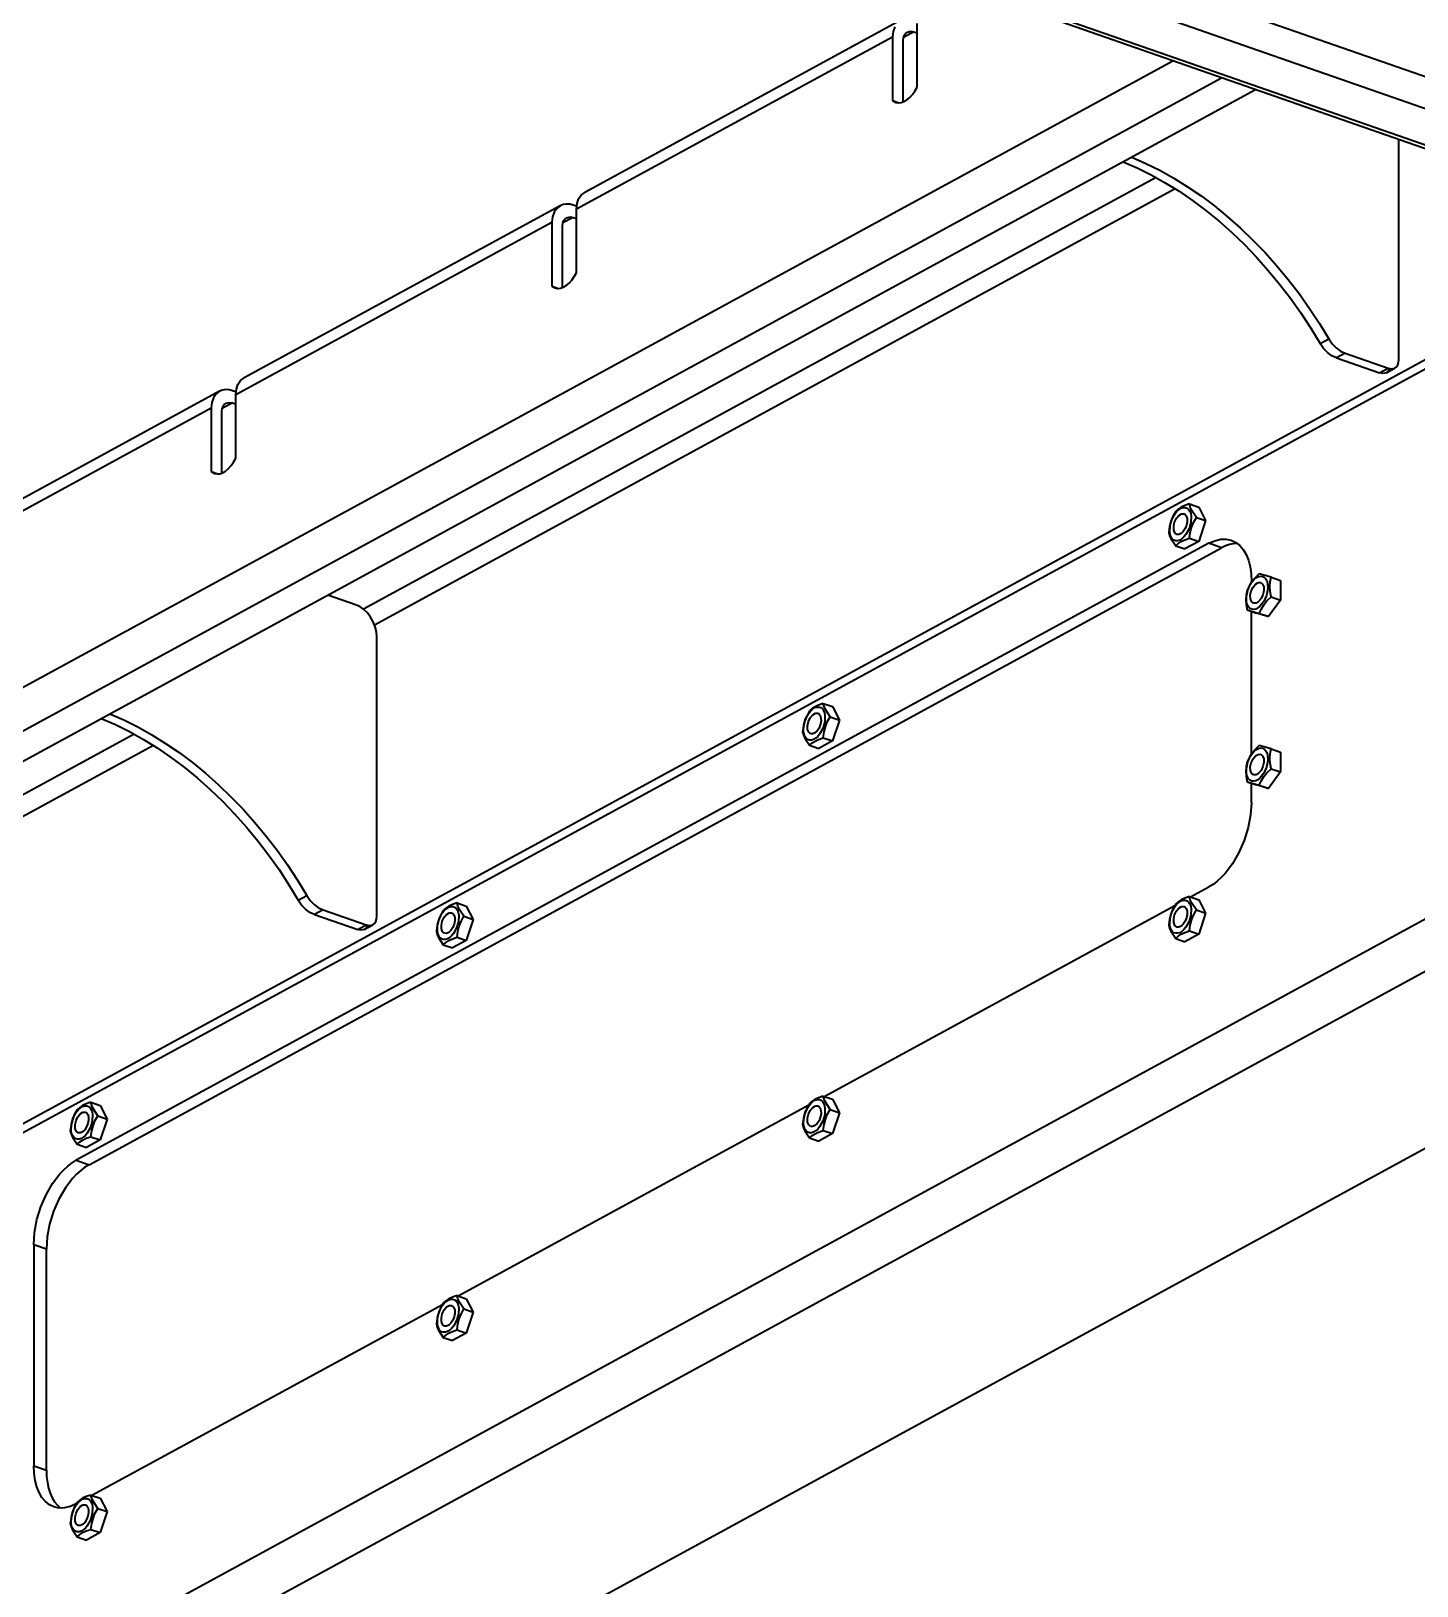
# Model space of a CAD drawing. Header units: millimetres. Extents: x 0 to 594, y 0 to 420.
# Drawn here: x 362.34 to 387.76, y 341.6 to 370.11 of the extents above; entities that cross this region are included whole.
import ezdxf

# ---------------------------------------------------------------- set-up
doc = ezdxf.new("R2010")
doc.units = ezdxf.units.MM

msp = doc.modelspace()

# ---------------------------------------------------------------- linework, layer by layer
at = {"color": 1, "lineweight": 35}
for p, q in [((396.991, 366.107), (353.208, 381.369)), ((396.741, 365.611), (352.555, 381.014)), ((395.86, 365.185), (351.735, 380.567)), ((395.991, 365.202), (351.806, 380.605)), ((378.293, 370.313), (372.496, 367.156)), ((378.152, 370.108), (378.142, 370.01)), ((378.182, 370.194), (378.152, 370.108)), ((378.533, 370.099), (378.344, 369.996)), ((378.381, 370.069), (378.413, 370.094)), ((378.413, 370.094), (378.469, 370.109)), ((378.469, 370.109), (378.533, 370.099)), ((378.533, 370.099), (378.592, 370.079)), ((378.592, 369.085), (378.592, 370.255)), ((372.345, 366.853), (378.142, 370.01)), ((378.142, 370.01), (378.142, 368.84)), ((378.337, 369.942), (378.342, 369.991)), ((378.337, 368.815), (378.337, 369.942)), ((378.342, 369.991), (378.357, 370.034)), ((378.357, 370.034), (378.381, 370.069)), ((357.174, 355.349), (383.281, 369.569)), ((357.378, 354.661), (384.176, 369.258)), ((357.52, 354.18), (384.8, 369.04)), ((378.456, 368.895), (378.505, 368.95)), ((378.505, 368.95), (378.551, 369.014)), ((378.551, 369.014), (378.592, 369.085)), ((378.142, 368.84), (378.265, 368.797)), ((378.142, 368.84), (378.199, 368.806)), ((378.199, 368.806), (378.247, 368.797)), ((378.247, 368.797), (378.297, 368.802)), ((378.297, 368.802), (378.35, 368.82)), ((378.35, 368.82), (378.403, 368.852)), ((378.403, 368.852), (378.456, 368.895)), ((387.425, 364.086), (387.425, 368.125)), ((382.372, 367.717), (382.63, 367.603)), ((382.528, 367.802), (382.786, 367.688)), ((382.63, 367.603), (382.887, 367.475)), ((382.786, 367.688), (383.044, 367.56)), ((383.044, 367.56), (383.299, 367.417)), ((382.976, 367.427), (368.441, 359.51)), ((382.887, 367.475), (383.143, 367.332)), ((383.143, 367.332), (383.395, 367.175)), ((383.299, 367.417), (383.551, 367.26)), ((383.551, 367.26), (383.8, 367.09)), ((383.327, 367.219), (368.644, 359.221)), ((372.345, 366.853), (372.355, 366.951)), ((372.355, 366.951), (372.385, 367.037)), ((372.385, 367.037), (372.433, 367.106)), ((372.433, 367.106), (372.496, 367.156)), ((383.395, 367.175), (383.644, 367.005)), ((383.644, 367.005), (383.889, 366.822)), ((383.8, 367.09), (384.045, 366.907)), ((372.047, 366.911), (366.249, 363.753)), ((371.905, 366.706), (371.895, 366.608)), ((371.935, 366.792), (371.905, 366.706)), ((371.983, 366.861), (371.935, 366.792)), ((372.047, 366.911), (371.983, 366.861)), ((372.1, 366.932), (372.047, 366.911)), ((372.286, 366.697), (372.097, 366.594)), ((372.159, 366.941), (372.1, 366.932)), ((372.11, 366.632), (372.134, 366.666)), ((372.134, 366.666), (372.166, 366.691)), ((372.222, 366.938), (372.159, 366.941)), ((372.166, 366.691), (372.223, 366.706)), ((372.286, 366.922), (372.222, 366.938)), ((372.223, 366.706), (372.286, 366.697)), ((372.347, 366.9), (372.286, 366.922)), ((372.286, 366.697), (372.345, 366.676)), ((372.345, 365.683), (372.345, 366.853)), ((383.889, 366.822), (384.13, 366.625)), ((384.045, 366.907), (384.286, 366.71)), ((384.286, 366.71), (384.521, 366.502)), ((360.232, 349.014), (392.237, 366.447)), ((392.433, 366.379), (360.427, 348.946)), ((366.098, 363.45), (371.895, 366.608)), ((371.895, 366.608), (371.895, 365.438)), ((372.09, 366.54), (372.096, 366.589)), ((372.09, 365.412), (372.09, 366.54)), ((372.096, 366.589), (372.11, 366.632)), ((384.13, 366.625), (384.365, 366.417)), ((384.365, 366.417), (384.594, 366.197)), ((384.521, 366.502), (384.75, 366.282)), ((384.594, 366.197), (384.817, 365.966)), ((384.75, 366.282), (384.973, 366.051)), ((384.817, 365.966), (385.032, 365.725)), ((384.973, 366.051), (385.188, 365.81)), ((385.188, 365.81), (385.396, 365.558)), ((372.209, 365.492), (372.258, 365.547)), ((372.258, 365.547), (372.304, 365.611)), ((372.304, 365.611), (372.345, 365.683)), ((385.032, 365.725), (385.24, 365.473)), ((385.396, 365.558), (385.596, 365.298)), ((371.895, 365.438), (372.018, 365.395)), ((371.895, 365.438), (371.952, 365.404)), ((371.952, 365.404), (372, 365.395)), ((372, 365.395), (372.051, 365.399)), ((372.051, 365.399), (372.103, 365.418)), ((372.103, 365.418), (372.157, 365.449)), ((372.157, 365.449), (372.209, 365.492)), ((385.24, 365.473), (385.44, 365.213)), ((385.596, 365.298), (385.787, 365.029)), ((385.44, 365.213), (385.631, 364.944)), ((385.787, 365.029), (385.969, 364.752)), ((298.64, 305.21), (407.962, 364.757)), ((385.631, 364.944), (385.813, 364.667)), ((385.813, 364.667), (385.985, 364.384)), ((385.969, 364.752), (386.141, 364.469)), ((385.985, 364.384), (386.141, 364.469)), ((386.046, 364.295), (385.985, 364.384)), ((386.141, 364.469), (386.202, 364.38)), ((386.119, 364.219), (386.046, 364.295)), ((386.199, 364.159), (386.119, 364.219)), ((386.283, 364.119), (386.199, 364.159)), ((386.202, 364.38), (386.275, 364.304)), ((386.275, 364.304), (386.355, 364.244)), ((386.44, 364.204), (386.283, 364.119)), ((386.283, 364.119), (387.074, 363.844)), ((386.355, 364.244), (386.44, 364.204)), ((386.44, 364.204), (387.23, 363.929)), ((299.109, 304.507), (408.431, 364.054)), ((387.074, 363.844), (387.23, 363.929)), ((387.137, 363.834), (387.074, 363.844)), ((387.193, 363.849), (387.137, 363.834)), ((387.193, 363.849), (387.35, 363.934)), ((387.23, 363.879), (387.193, 363.849)), ((387.23, 363.929), (387.293, 363.919)), ((387.255, 363.922), (387.23, 363.879)), ((387.293, 363.919), (387.35, 363.934)), ((387.35, 363.934), (387.381, 363.959)), ((387.381, 363.959), (387.405, 363.994)), ((387.405, 363.994), (387.42, 364.037)), ((387.42, 364.037), (387.425, 364.086)), ((365.853, 363.53), (365.8, 363.508)), ((365.912, 363.539), (365.853, 363.53)), ((365.975, 363.535), (365.912, 363.539)), ((366.039, 363.519), (365.975, 363.535)), ((366.098, 363.45), (366.108, 363.548)), ((366.108, 363.548), (366.138, 363.634)), ((366.138, 363.634), (366.186, 363.704)), ((366.186, 363.704), (366.249, 363.753)), ((365.8, 363.508), (360.002, 360.35)), ((365.658, 363.303), (365.648, 363.205)), ((365.688, 363.389), (365.658, 363.303)), ((365.736, 363.459), (365.688, 363.389)), ((365.8, 363.508), (365.736, 363.459)), ((366.039, 363.294), (365.85, 363.191)), ((365.863, 363.229), (365.887, 363.264)), ((365.887, 363.264), (365.919, 363.288)), ((365.919, 363.288), (365.976, 363.304)), ((365.976, 363.304), (366.039, 363.294)), ((366.1, 363.497), (366.039, 363.519)), ((366.039, 363.294), (366.098, 363.273)), ((366.098, 362.28), (366.098, 363.45)), ((359.851, 360.047), (365.648, 363.205)), ((365.648, 363.205), (365.648, 362.035)), ((365.844, 363.137), (365.849, 363.186)), ((365.844, 362.009), (365.844, 363.137)), ((365.849, 363.186), (365.863, 363.229)), ((302.74, 303.241), (412.062, 362.788)), ((365.962, 362.09), (366.011, 362.144)), ((366.011, 362.144), (366.057, 362.208)), ((366.057, 362.208), (366.098, 362.28)), ((365.648, 362.035), (365.771, 361.992)), ((365.648, 362.035), (365.705, 362.001)), ((365.705, 362.001), (365.753, 361.992)), ((365.753, 361.992), (365.804, 361.997)), ((365.804, 361.997), (365.856, 362.015)), ((365.856, 362.015), (365.91, 362.046)), ((365.91, 362.046), (365.962, 362.09)), ((383.264, 361.161), (383.322, 361.266)), ((383.334, 361.305), (383.282, 361.21)), ((383.322, 361.266), (383.358, 361.308)), ((383.382, 361.348), (383.334, 361.305)), ((383.358, 361.308), (383.395, 361.342)), ((383.436, 361.382), (383.382, 361.348)), ((383.393, 361.232), (383.441, 361.261)), ((383.395, 361.342), (383.434, 361.365)), ((383.434, 361.365), (383.473, 361.376)), ((383.501, 361.413), (383.436, 361.382)), ((383.441, 361.261), (383.487, 361.261)), ((383.473, 361.376), (383.509, 361.376)), ((383.487, 361.261), (383.511, 361.246)), ((383.587, 361.442), (383.501, 361.413)), ((383.509, 361.376), (383.542, 361.365)), ((383.511, 361.246), (383.529, 361.221)), ((383.542, 361.365), (383.57, 361.342)), ((383.57, 361.342), (383.593, 361.309)), ((383.601, 361.384), (383.587, 361.442)), ((383.587, 361.442), (383.756, 361.383)), ((383.593, 361.309), (383.609, 361.266)), ((383.625, 361.328), (383.601, 361.384)), ((383.609, 361.266), (383.618, 361.217)), ((383.713, 361.196), (383.625, 361.328)), ((383.756, 361.383), (383.883, 361.137)), ((383.223, 361.029), (383.208, 360.921)), ((383.247, 361.122), (383.223, 361.029)), ((383.225, 360.928), (383.23, 361.042)), ((383.23, 361.042), (383.264, 361.161)), ((383.282, 361.21), (383.247, 361.122)), ((383.298, 361.034), (383.315, 361.109)), ((383.3, 360.965), (383.298, 361.034)), ((383.32, 360.912), (383.3, 360.965)), ((383.315, 361.109), (383.348, 361.179)), ((383.348, 361.179), (383.393, 361.232)), ((383.508, 360.99), (383.474, 360.938)), ((383.533, 361.051), (383.508, 360.99)), ((383.579, 360.984), (383.52, 360.879)), ((383.529, 361.221), (383.544, 361.173)), ((383.545, 361.115), (383.533, 361.051)), ((383.544, 361.173), (383.545, 361.115)), ((383.613, 361.103), (383.579, 360.984)), ((383.601, 360.92), (383.625, 361.013)), ((383.618, 361.217), (383.613, 361.103)), ((383.625, 361.013), (383.661, 361.101)), ((383.661, 361.101), (383.713, 361.196)), ((383.713, 361.196), (383.883, 361.137)), ((383.883, 361.137), (383.756, 360.753)), ((383.943, 360.72), (363.171, 349.406)), ((383.208, 360.921), (383.223, 360.863)), ((383.223, 360.863), (383.247, 360.807)), ((383.233, 360.878), (383.225, 360.928)), ((383.249, 360.836), (383.233, 360.878)), ((383.247, 360.807), (383.334, 360.675)), ((383.272, 360.803), (383.249, 360.836)), ((383.301, 360.78), (383.272, 360.803)), ((383.334, 360.768), (383.301, 360.78)), ((383.355, 360.883), (383.32, 360.912)), ((383.37, 360.768), (383.334, 360.768)), ((383.334, 360.675), (383.382, 360.718)), ((383.394, 360.882), (383.355, 360.883)), ((383.408, 360.78), (383.37, 360.768)), ((383.382, 360.718), (383.436, 360.752)), ((383.435, 360.901), (383.394, 360.882)), ((383.447, 360.803), (383.408, 360.78)), ((383.474, 360.938), (383.435, 360.901)), ((383.436, 360.752), (383.501, 360.783)), ((383.485, 360.836), (383.447, 360.803)), ((383.52, 360.879), (383.485, 360.836)), ((383.501, 360.783), (383.587, 360.812)), ((383.756, 360.753), (383.504, 360.616)), ((383.587, 360.812), (383.601, 360.92)), ((383.587, 360.812), (383.756, 360.753)), ((383.943, 360.72), (384.051, 360.768)), ((384.177, 360.638), (383.943, 360.72)), ((384.051, 360.768), (384.156, 360.793)), ((384.156, 360.793), (384.258, 360.795)), ((384.323, 360.698), (384.25, 360.673)), ((384.258, 360.795), (384.354, 360.775)), ((384.395, 360.712), (384.323, 360.698)), ((384.354, 360.775), (384.435, 360.736)), ((384.465, 360.715), (384.395, 360.712)), ((384.435, 360.736), (384.508, 360.679)), ((384.508, 360.679), (384.571, 360.604)), ((363.406, 349.324), (384.177, 360.638)), ((383.334, 360.675), (383.504, 360.616)), ((384.25, 360.673), (384.177, 360.638)), ((384.571, 360.604), (384.625, 360.513)), ((384.625, 360.513), (384.667, 360.408)), ((384.667, 360.408), (384.698, 360.289)), ((384.698, 360.289), (384.717, 360.159)), ((384.717, 360.159), (384.723, 360.02)), ((384.866, 360.163), (384.79, 360.09)), ((384.814, 360.091), (384.853, 360.11)), ((384.853, 360.11), (384.891, 360.118)), ((385.085, 360.1), (384.866, 360.163)), ((384.891, 360.118), (384.926, 360.114)), ((384.926, 360.114), (384.958, 360.099)), ((384.647, 359.862), (384.629, 359.772)), ((384.63, 359.743), (384.655, 359.862)), ((384.686, 359.948), (384.647, 359.862)), ((384.655, 359.862), (384.706, 359.974)), ((384.732, 360.021), (384.686, 359.948)), ((384.703, 359.772), (384.72, 359.847)), ((384.706, 359.974), (384.776, 360.061)), ((384.72, 359.847), (384.752, 359.916)), ((384.723, 360.008), (384.723, 360.02)), ((384.79, 360.09), (384.732, 360.021)), ((384.752, 359.916), (384.795, 359.97)), ((384.776, 360.061), (384.814, 360.091)), ((384.795, 359.97), (384.844, 360)), ((384.844, 360), (384.889, 360.003)), ((384.889, 360.003), (384.893, 360.002)), ((384.893, 360.002), (384.928, 359.973)), ((384.928, 359.973), (384.948, 359.92)), ((384.95, 359.851), (384.933, 359.776)), ((384.948, 359.92), (384.95, 359.851)), ((384.958, 360.099), (384.984, 360.072)), ((384.984, 360.072), (385.005, 360.036)), ((385.024, 359.883), (384.999, 359.763)), ((385.005, 360.036), (385.018, 359.991)), ((385.018, 359.991), (385.024, 359.883)), ((385.06, 359.927), (385.066, 360.011)), ((385.066, 359.839), (385.06, 359.927)), ((385.066, 360.011), (385.085, 360.1)), ((385.085, 359.736), (385.066, 359.839)), ((385.085, 360.1), (385.254, 360.041)), ((385.254, 360.041), (385.254, 359.677)), ((368.294, 359.594), (367.785, 359.772)), ((368.37, 359.559), (368.294, 359.594)), ((368.443, 359.508), (368.37, 359.559)), ((384.629, 359.772), (384.623, 359.689)), ((384.623, 359.689), (384.629, 359.601)), ((384.629, 359.601), (384.647, 359.498)), ((384.635, 359.634), (384.63, 359.743)), ((384.649, 359.589), (384.635, 359.634)), ((384.669, 359.553), (384.649, 359.589)), ((384.696, 359.527), (384.669, 359.553)), ((384.705, 359.704), (384.703, 359.772)), ((384.726, 359.652), (384.705, 359.704)), ((384.761, 359.624), (384.726, 359.652)), ((384.807, 359.624), (384.761, 359.624)), ((384.855, 359.653), (384.807, 359.624)), ((384.878, 359.565), (384.84, 359.535)), ((384.9, 359.706), (384.855, 359.653)), ((384.948, 359.652), (384.878, 359.565)), ((384.933, 359.776), (384.9, 359.706)), ((384.905, 359.521), (384.951, 359.594)), ((384.999, 359.763), (384.948, 359.652)), ((384.951, 359.594), (385.008, 359.663)), ((385.008, 359.663), (385.085, 359.736)), ((385.254, 359.677), (385.036, 359.376)), ((385.085, 359.736), (385.254, 359.677)), ((368.511, 359.443), (368.443, 359.508)), ((368.57, 359.366), (368.511, 359.443)), ((368.619, 359.281), (368.57, 359.366)), ((368.655, 359.191), (368.619, 359.281)), ((384.647, 359.498), (384.866, 359.435)), ((384.647, 359.498), (384.817, 359.439)), ((384.728, 359.511), (384.696, 359.527)), ((384.723, 356.858), (384.723, 359.472)), ((384.763, 359.507), (384.728, 359.511)), ((384.801, 359.515), (384.763, 359.507)), ((384.84, 359.535), (384.801, 359.515)), ((385.036, 359.376), (384.817, 359.439)), ((384.866, 359.435), (384.905, 359.521)), ((384.866, 359.435), (385.036, 359.376)), ((368.677, 359.099), (368.655, 359.191)), ((368.684, 359.008), (368.677, 359.099)), ((368.684, 353.878), (368.684, 359.008)), ((363.787, 357.594), (364.045, 357.48)), ((376.567, 357.552), (376.531, 357.464)), ((376.548, 357.503), (376.607, 357.608)), ((376.619, 357.647), (376.567, 357.552)), ((376.607, 357.608), (376.642, 357.65)), ((376.667, 357.69), (376.619, 357.647)), ((376.633, 357.521), (376.677, 357.574)), ((376.642, 357.65), (376.68, 357.684)), ((376.72, 357.724), (376.667, 357.69)), ((376.677, 357.574), (376.726, 357.603)), ((376.68, 357.684), (376.719, 357.707)), ((376.719, 357.707), (376.757, 357.718)), ((376.786, 357.755), (376.72, 357.724)), ((376.726, 357.603), (376.772, 357.603)), ((376.757, 357.718), (376.794, 357.718)), ((376.772, 357.603), (376.796, 357.589)), ((376.871, 357.785), (376.786, 357.755)), ((376.794, 357.718), (376.827, 357.707)), ((376.796, 357.589), (376.814, 357.563)), ((376.814, 357.563), (376.828, 357.516)), ((376.827, 357.707), (376.855, 357.684)), ((376.855, 357.684), (376.878, 357.651)), ((376.886, 357.726), (376.871, 357.785)), ((376.871, 357.785), (377.041, 357.725)), ((376.878, 357.651), (376.894, 357.609)), ((376.91, 357.67), (376.886, 357.726)), ((376.894, 357.609), (376.902, 357.559)), ((376.902, 357.559), (376.897, 357.445)), ((376.997, 357.538), (376.91, 357.67)), ((377.041, 357.725), (377.167, 357.479)), ((363.631, 357.509), (363.889, 357.395)), ((363.889, 357.395), (364.147, 357.267)), ((364.045, 357.48), (364.303, 357.352)), ((364.147, 357.267), (364.402, 357.124)), ((364.303, 357.352), (364.558, 357.209)), ((376.507, 357.371), (376.492, 357.263)), ((376.492, 357.263), (376.507, 357.205)), ((376.531, 357.464), (376.507, 357.371)), ((376.509, 357.27), (376.514, 357.384)), ((376.518, 357.22), (376.509, 357.27)), ((376.514, 357.384), (376.548, 357.503)), ((376.583, 357.376), (376.6, 357.451)), ((376.584, 357.307), (376.583, 357.376)), ((376.604, 357.254), (376.584, 357.307)), ((376.6, 357.451), (376.633, 357.521)), ((376.64, 357.226), (376.604, 357.254)), ((376.759, 357.28), (376.719, 357.243)), ((376.793, 357.332), (376.759, 357.28)), ((376.817, 357.394), (376.793, 357.332)), ((376.863, 357.326), (376.805, 357.221)), ((376.83, 357.457), (376.817, 357.394)), ((376.828, 357.516), (376.83, 357.457)), ((376.897, 357.445), (376.863, 357.326)), ((376.871, 357.154), (376.886, 357.262)), ((376.886, 357.262), (376.91, 357.355)), ((376.91, 357.355), (376.945, 357.444)), ((376.945, 357.444), (376.997, 357.538)), ((376.997, 357.538), (377.167, 357.479)), ((377.167, 357.479), (377.041, 357.095)), ((364.235, 357.219), (357.677, 353.647)), ((364.586, 357.011), (357.779, 353.303)), ((364.402, 357.124), (364.654, 356.967)), ((364.558, 357.209), (364.81, 357.052)), ((364.81, 357.052), (365.059, 356.882)), ((376.507, 357.205), (376.531, 357.149)), ((376.534, 357.178), (376.518, 357.22)), ((376.531, 357.149), (376.619, 357.017)), ((376.557, 357.145), (376.534, 357.178)), ((376.585, 357.122), (376.557, 357.145)), ((376.618, 357.11), (376.585, 357.122)), ((376.654, 357.11), (376.618, 357.11)), ((376.619, 357.017), (376.667, 357.06)), ((376.619, 357.017), (376.788, 356.958)), ((376.678, 357.224), (376.64, 357.226)), ((376.693, 357.122), (376.654, 357.11)), ((376.667, 357.06), (376.72, 357.094)), ((376.719, 357.243), (376.678, 357.224)), ((376.732, 357.145), (376.693, 357.122)), ((376.72, 357.094), (376.786, 357.125)), ((376.77, 357.178), (376.732, 357.145)), ((376.805, 357.221), (376.77, 357.178)), ((376.786, 357.125), (376.871, 357.154)), ((377.041, 357.095), (376.788, 356.958)), ((376.871, 357.154), (377.041, 357.095)), ((384.866, 357.013), (384.79, 356.94)), ((385.085, 356.95), (384.866, 357.013)), ((364.654, 356.967), (364.903, 356.797)), ((364.903, 356.797), (365.148, 356.614)), ((365.059, 356.882), (365.305, 356.699)), ((365.305, 356.699), (365.545, 356.502)), ((384.647, 356.712), (384.629, 356.622)), ((384.63, 356.593), (384.655, 356.712)), ((384.686, 356.798), (384.647, 356.712)), ((384.655, 356.712), (384.706, 356.823)), ((384.732, 356.871), (384.686, 356.798)), ((384.703, 356.622), (384.72, 356.697)), ((384.706, 356.823), (384.776, 356.911)), ((384.72, 356.697), (384.752, 356.766)), ((384.79, 356.94), (384.732, 356.871)), ((384.752, 356.766), (384.795, 356.82)), ((384.776, 356.911), (384.814, 356.941)), ((384.795, 356.82), (384.844, 356.85)), ((384.814, 356.941), (384.853, 356.96)), ((384.844, 356.85), (384.889, 356.852)), ((384.853, 356.96), (384.891, 356.968)), ((384.889, 356.852), (384.893, 356.851)), ((384.891, 356.968), (384.926, 356.964)), ((384.893, 356.851), (384.928, 356.823)), ((384.926, 356.964), (384.958, 356.949)), ((384.928, 356.823), (384.948, 356.77)), ((384.95, 356.701), (384.933, 356.625)), ((384.948, 356.77), (384.95, 356.701)), ((384.958, 356.949), (384.984, 356.922)), ((384.984, 356.922), (385.005, 356.886)), ((385.024, 356.732), (384.999, 356.613)), ((385.005, 356.886), (385.018, 356.841)), ((385.018, 356.841), (385.024, 356.732)), ((385.06, 356.776), (385.066, 356.86)), ((385.066, 356.689), (385.06, 356.776)), ((385.066, 356.86), (385.085, 356.95)), ((385.085, 356.586), (385.066, 356.689)), ((385.085, 356.95), (385.254, 356.891)), ((385.254, 356.891), (385.254, 356.527)), ((365.148, 356.614), (365.389, 356.417)), ((365.389, 356.417), (365.624, 356.209)), ((365.545, 356.502), (365.78, 356.294)), ((384.629, 356.622), (384.623, 356.538)), ((384.623, 356.538), (384.629, 356.45)), ((384.629, 356.45), (384.647, 356.348)), ((384.635, 356.484), (384.63, 356.593)), ((384.649, 356.439), (384.635, 356.484)), ((384.669, 356.403), (384.649, 356.439)), ((384.696, 356.376), (384.669, 356.403)), ((384.705, 356.554), (384.703, 356.622)), ((384.726, 356.502), (384.705, 356.554)), ((384.761, 356.474), (384.726, 356.502)), ((384.807, 356.474), (384.761, 356.474)), ((384.855, 356.503), (384.807, 356.474)), ((384.878, 356.414), (384.84, 356.384)), ((384.9, 356.556), (384.855, 356.503)), ((384.948, 356.502), (384.878, 356.414)), ((384.933, 356.625), (384.9, 356.556)), ((384.905, 356.371), (384.951, 356.444)), ((384.999, 356.613), (384.948, 356.502)), ((384.951, 356.444), (385.008, 356.513)), ((385.008, 356.513), (385.085, 356.586)), ((385.254, 356.527), (385.036, 356.226)), ((385.085, 356.586), (385.254, 356.527)), ((365.624, 356.209), (365.853, 355.989)), ((365.78, 356.294), (366.009, 356.074)), ((384.647, 356.348), (384.866, 356.285)), ((384.647, 356.348), (384.817, 356.289)), ((384.728, 356.361), (384.696, 356.376)), ((384.723, 355.969), (384.723, 356.321)), ((384.763, 356.357), (384.728, 356.361)), ((384.801, 356.365), (384.763, 356.357)), ((384.84, 356.384), (384.801, 356.365)), ((385.036, 356.226), (384.817, 356.289)), ((384.866, 356.285), (384.905, 356.371)), ((384.866, 356.285), (385.036, 356.226)), ((365.853, 355.989), (366.076, 355.758)), ((366.009, 356.074), (366.232, 355.843)), ((366.232, 355.843), (366.448, 355.602)), ((384.723, 355.969), (384.708, 355.742)), ((366.076, 355.758), (366.291, 355.517)), ((366.448, 355.602), (366.655, 355.35)), ((384.708, 355.742), (384.664, 355.507)), ((366.291, 355.517), (366.499, 355.265)), ((366.499, 355.265), (366.699, 355.005)), ((366.655, 355.35), (366.855, 355.09)), ((384.592, 355.273), (384.495, 355.049)), ((384.664, 355.507), (384.592, 355.273)), ((366.699, 355.005), (366.89, 354.736)), ((366.855, 355.09), (367.046, 354.821)), ((384.495, 355.049), (384.376, 354.845)), ((366.89, 354.736), (367.072, 354.459)), ((367.046, 354.821), (367.228, 354.544)), ((384.376, 354.845), (384.241, 354.667)), ((367.072, 354.459), (367.244, 354.176)), ((367.228, 354.544), (367.4, 354.261)), ((383.605, 354.235), (383.943, 354.419)), ((384.019, 354.466), (383.943, 354.419)), ((384.095, 354.524), (384.019, 354.466)), ((384.169, 354.591), (384.095, 354.524)), ((384.241, 354.667), (384.169, 354.591)), ((367.244, 354.176), (367.4, 354.261)), ((367.305, 354.087), (367.244, 354.176)), ((367.4, 354.261), (367.462, 354.172)), ((367.462, 354.172), (367.534, 354.096)), ((370.156, 354.127), (370.07, 354.097)), ((370.17, 354.068), (370.156, 354.127)), ((370.156, 354.127), (370.325, 354.067)), ((383.382, 354.147), (383.334, 354.104)), ((383.358, 354.108), (383.395, 354.141)), ((383.436, 354.182), (383.382, 354.147)), ((383.395, 354.141), (383.434, 354.164)), ((383.434, 354.164), (383.473, 354.176)), ((383.501, 354.212), (383.436, 354.182)), ((383.473, 354.176), (383.509, 354.176)), ((383.587, 354.242), (383.501, 354.212)), ((383.509, 354.176), (383.542, 354.164)), ((383.542, 354.164), (383.57, 354.141)), ((383.57, 354.141), (383.593, 354.108)), ((383.601, 354.183), (383.587, 354.242)), ((383.587, 354.242), (383.756, 354.183)), ((383.625, 354.127), (383.601, 354.183)), ((383.713, 353.996), (383.625, 354.127)), ((383.756, 354.183), (383.883, 353.936)), ((367.378, 354.011), (367.305, 354.087)), ((367.458, 353.951), (367.378, 354.011)), ((367.543, 353.911), (367.458, 353.951)), ((367.534, 354.096), (367.614, 354.036)), ((367.699, 353.996), (367.543, 353.911)), ((367.543, 353.911), (368.333, 353.636)), ((367.614, 354.036), (367.699, 353.996)), ((367.699, 353.996), (368.489, 353.721)), ((368.679, 353.829), (368.684, 353.878)), ((369.799, 353.726), (369.833, 353.845)), ((369.851, 353.894), (369.816, 353.806)), ((369.833, 353.845), (369.891, 353.95)), ((369.903, 353.989), (369.851, 353.894)), ((369.884, 353.793), (369.917, 353.863)), ((369.891, 353.95), (369.927, 353.992)), ((369.951, 354.032), (369.903, 353.989)), ((369.917, 353.863), (369.962, 353.916)), ((369.927, 353.992), (369.964, 354.026)), ((370.005, 354.066), (369.951, 354.032)), ((369.962, 353.916), (370.011, 353.945)), ((369.964, 354.026), (370.003, 354.049)), ((370.003, 354.049), (370.042, 354.061)), ((370.07, 354.097), (370.005, 354.066)), ((370.011, 353.945), (370.056, 353.945)), ((370.042, 354.061), (370.078, 354.061)), ((370.056, 353.945), (370.08, 353.931)), ((370.078, 354.061), (370.111, 354.049)), ((370.08, 353.931), (370.099, 353.905)), ((370.099, 353.905), (370.113, 353.858)), ((370.111, 354.049), (370.139, 354.026)), ((370.113, 353.858), (370.114, 353.799)), ((370.139, 354.026), (370.162, 353.993)), ((370.162, 353.993), (370.178, 353.951)), ((370.194, 354.012), (370.17, 354.068)), ((370.178, 353.951), (370.187, 353.901)), ((370.187, 353.901), (370.182, 353.787)), ((370.282, 353.88), (370.194, 354.012)), ((370.23, 353.786), (370.282, 353.88)), ((370.282, 353.88), (370.452, 353.821)), ((370.325, 354.067), (370.452, 353.821)), ((376.89, 350.577), (383.319, 354.08)), ((383.247, 353.921), (383.223, 353.828)), ((383.225, 353.727), (383.23, 353.841)), ((383.23, 353.841), (383.264, 353.96)), ((383.282, 354.01), (383.247, 353.921)), ((383.264, 353.96), (383.322, 354.065)), ((383.334, 354.104), (383.282, 354.01)), ((383.298, 353.834), (383.315, 353.909)), ((383.3, 353.764), (383.298, 353.834)), ((383.315, 353.909), (383.348, 353.978)), ((383.322, 354.065), (383.358, 354.108)), ((383.348, 353.978), (383.393, 354.031)), ((383.393, 354.031), (383.441, 354.06)), ((383.441, 354.06), (383.487, 354.061)), ((383.487, 354.061), (383.511, 354.046)), ((383.533, 353.851), (383.508, 353.79)), ((383.511, 354.046), (383.529, 354.021)), ((383.529, 354.021), (383.544, 353.973)), ((383.545, 353.914), (383.533, 353.851)), ((383.544, 353.973), (383.545, 353.914)), ((383.613, 353.902), (383.579, 353.783)), ((383.593, 354.108), (383.609, 354.066)), ((383.609, 354.066), (383.618, 354.016)), ((383.618, 354.016), (383.613, 353.902)), ((383.625, 353.812), (383.661, 353.901)), ((383.661, 353.901), (383.713, 353.996)), ((383.713, 353.996), (383.883, 353.936)), ((383.883, 353.936), (383.756, 353.553)), ((368.333, 353.636), (368.489, 353.721)), ((368.396, 353.626), (368.333, 353.636)), ((368.453, 353.641), (368.396, 353.626)), ((368.453, 353.641), (368.609, 353.726)), ((368.489, 353.671), (368.453, 353.641)), ((368.489, 353.721), (368.552, 353.711)), ((368.514, 353.714), (368.489, 353.671)), ((368.552, 353.711), (368.609, 353.726)), ((368.609, 353.726), (368.64, 353.751)), ((368.64, 353.751), (368.664, 353.786)), ((368.664, 353.786), (368.679, 353.829)), ((369.792, 353.713), (369.777, 353.605)), ((369.777, 353.605), (369.792, 353.547)), ((369.816, 353.806), (369.792, 353.713)), ((369.794, 353.612), (369.799, 353.726)), ((369.802, 353.562), (369.794, 353.612)), ((369.819, 353.52), (369.802, 353.562)), ((369.867, 353.718), (369.884, 353.793)), ((369.869, 353.649), (369.867, 353.718)), ((369.889, 353.596), (369.869, 353.649)), ((369.925, 353.568), (369.889, 353.596)), ((369.963, 353.566), (369.925, 353.568)), ((370.004, 353.585), (369.963, 353.566)), ((370.043, 353.622), (370.004, 353.585)), ((370.077, 353.675), (370.043, 353.622)), ((370.09, 353.563), (370.054, 353.521)), ((370.102, 353.736), (370.077, 353.675)), ((370.148, 353.668), (370.09, 353.563)), ((370.114, 353.799), (370.102, 353.736)), ((370.182, 353.787), (370.148, 353.668)), ((370.156, 353.497), (370.17, 353.604)), ((370.17, 353.604), (370.194, 353.697)), ((370.194, 353.697), (370.23, 353.786)), ((370.452, 353.821), (370.325, 353.437)), ((383.223, 353.828), (383.208, 353.721)), ((383.208, 353.721), (383.223, 353.662)), ((383.223, 353.662), (383.247, 353.606)), ((383.233, 353.678), (383.225, 353.727)), ((383.249, 353.635), (383.233, 353.678)), ((383.247, 353.606), (383.334, 353.474)), ((383.272, 353.602), (383.249, 353.635)), ((383.301, 353.579), (383.272, 353.602)), ((383.32, 353.711), (383.3, 353.764)), ((383.334, 353.568), (383.301, 353.579)), ((383.355, 353.683), (383.32, 353.711)), ((383.37, 353.568), (383.334, 353.568)), ((383.394, 353.681), (383.355, 353.683)), ((383.408, 353.579), (383.37, 353.568)), ((383.382, 353.517), (383.436, 353.552)), ((383.435, 353.7), (383.394, 353.681)), ((383.447, 353.602), (383.408, 353.579)), ((383.474, 353.738), (383.435, 353.7)), ((383.436, 353.552), (383.501, 353.582)), ((383.485, 353.636), (383.447, 353.602)), ((383.508, 353.79), (383.474, 353.738)), ((383.52, 353.678), (383.485, 353.636)), ((383.501, 353.582), (383.587, 353.612)), ((383.756, 353.553), (383.504, 353.415)), ((383.579, 353.783), (383.52, 353.678)), ((383.587, 353.612), (383.601, 353.72)), ((383.587, 353.612), (383.756, 353.553)), ((383.601, 353.72), (383.625, 353.812)), ((369.792, 353.547), (369.816, 353.491)), ((369.816, 353.491), (369.903, 353.359)), ((369.841, 353.487), (369.819, 353.52)), ((369.87, 353.464), (369.841, 353.487)), ((369.903, 353.452), (369.87, 353.464)), ((369.939, 353.452), (369.903, 353.452)), ((369.903, 353.359), (369.951, 353.402)), ((369.903, 353.359), (370.073, 353.3)), ((369.977, 353.464), (369.939, 353.452)), ((369.951, 353.402), (370.005, 353.436)), ((370.016, 353.487), (369.977, 353.464)), ((370.005, 353.436), (370.07, 353.467)), ((370.054, 353.521), (370.016, 353.487)), ((370.07, 353.467), (370.156, 353.497)), ((370.325, 353.437), (370.073, 353.3)), ((370.156, 353.497), (370.325, 353.437)), ((383.334, 353.474), (383.382, 353.517)), ((383.334, 353.474), (383.504, 353.415)), ((363.355, 350.439), (363.289, 350.409)), ((363.44, 350.469), (363.355, 350.439)), ((363.455, 350.41), (363.44, 350.469)), ((363.44, 350.469), (363.61, 350.41)), ((370.174, 346.92), (376.604, 350.422)), ((376.619, 350.447), (376.567, 350.352)), ((376.607, 350.407), (376.642, 350.45)), ((376.667, 350.489), (376.619, 350.447)), ((376.642, 350.45), (376.68, 350.483)), ((376.72, 350.524), (376.667, 350.489)), ((376.68, 350.483), (376.719, 350.506)), ((376.719, 350.506), (376.757, 350.518)), ((376.786, 350.554), (376.72, 350.524)), ((376.757, 350.518), (376.794, 350.518)), ((376.871, 350.584), (376.786, 350.554)), ((376.794, 350.518), (376.827, 350.506)), ((376.827, 350.506), (376.855, 350.484)), ((376.855, 350.484), (376.878, 350.45)), ((376.886, 350.526), (376.871, 350.584)), ((376.871, 350.584), (377.041, 350.525)), ((376.878, 350.45), (376.894, 350.408)), ((376.91, 350.469), (376.886, 350.526)), ((376.997, 350.338), (376.91, 350.469)), ((377.041, 350.525), (377.167, 350.279)), ((363.1, 350.148), (363.076, 350.055)), ((363.083, 350.068), (363.117, 350.187)), ((363.136, 350.237), (363.1, 350.148)), ((363.117, 350.187), (363.176, 350.292)), ((363.188, 350.331), (363.136, 350.237)), ((363.152, 350.061), (363.169, 350.136)), ((363.169, 350.136), (363.202, 350.205)), ((363.176, 350.292), (363.211, 350.335)), ((363.236, 350.374), (363.188, 350.331)), ((363.202, 350.205), (363.246, 350.258)), ((363.211, 350.335), (363.249, 350.368)), ((363.289, 350.409), (363.236, 350.374)), ((363.246, 350.258), (363.295, 350.287)), ((363.249, 350.368), (363.288, 350.391)), ((363.288, 350.391), (363.326, 350.403)), ((363.295, 350.287), (363.341, 350.287)), ((363.326, 350.403), (363.363, 350.403)), ((363.341, 350.287), (363.365, 350.273)), ((363.363, 350.403), (363.396, 350.391)), ((363.365, 350.273), (363.383, 350.248)), ((363.383, 350.248), (363.397, 350.2)), ((363.399, 350.141), (363.386, 350.078)), ((363.396, 350.391), (363.424, 350.368)), ((363.397, 350.2), (363.399, 350.141)), ((363.424, 350.368), (363.447, 350.335)), ((363.466, 350.129), (363.432, 350.01)), ((363.447, 350.335), (363.463, 350.293)), ((363.479, 350.354), (363.455, 350.41)), ((363.463, 350.293), (363.472, 350.243)), ((363.472, 350.243), (363.466, 350.129)), ((363.566, 350.223), (363.479, 350.354)), ((363.479, 350.039), (363.514, 350.128)), ((363.514, 350.128), (363.566, 350.223)), ((363.566, 350.223), (363.736, 350.163)), ((363.61, 350.41), (363.736, 350.163)), ((363.736, 350.163), (363.61, 349.78)), ((376.507, 350.17), (376.492, 350.063)), ((376.531, 350.263), (376.507, 350.17)), ((376.509, 350.069), (376.514, 350.183)), ((376.514, 350.183), (376.548, 350.302)), ((376.567, 350.352), (376.531, 350.263)), ((376.548, 350.302), (376.607, 350.407)), ((376.583, 350.176), (376.6, 350.251)), ((376.584, 350.106), (376.583, 350.176)), ((376.6, 350.251), (376.633, 350.32)), ((376.633, 350.32), (376.677, 350.374)), ((376.677, 350.374), (376.726, 350.402)), ((376.726, 350.402), (376.772, 350.403)), ((376.793, 350.132), (376.759, 350.08)), ((376.772, 350.403), (376.796, 350.388)), ((376.817, 350.193), (376.793, 350.132)), ((376.796, 350.388), (376.814, 350.363)), ((376.814, 350.363), (376.828, 350.315)), ((376.83, 350.256), (376.817, 350.193)), ((376.828, 350.315), (376.83, 350.256)), ((376.897, 350.244), (376.863, 350.126)), ((376.886, 350.062), (376.91, 350.154)), ((376.894, 350.408), (376.902, 350.358)), ((376.902, 350.358), (376.897, 350.244)), ((376.91, 350.154), (376.945, 350.243)), ((376.945, 350.243), (376.997, 350.338)), ((376.997, 350.338), (377.167, 350.279)), ((377.167, 350.279), (377.041, 349.895)), ((363.076, 350.055), (363.061, 349.947)), ((363.061, 349.947), (363.076, 349.889)), ((363.076, 349.889), (363.1, 349.833)), ((363.078, 349.954), (363.083, 350.068)), ((363.087, 349.904), (363.078, 349.954)), ((363.103, 349.862), (363.087, 349.904)), ((363.126, 349.829), (363.103, 349.862)), ((363.153, 349.991), (363.152, 350.061)), ((363.173, 349.938), (363.153, 349.991)), ((363.209, 349.91), (363.173, 349.938)), ((363.247, 349.908), (363.209, 349.91)), ((363.288, 349.927), (363.247, 349.908)), ((363.328, 349.965), (363.288, 349.927)), ((363.339, 349.863), (363.301, 349.829)), ((363.362, 350.017), (363.328, 349.965)), ((363.374, 349.905), (363.339, 349.863)), ((363.386, 350.078), (363.362, 350.017)), ((363.432, 350.01), (363.374, 349.905)), ((363.44, 349.839), (363.455, 349.946)), ((363.455, 349.946), (363.479, 350.039)), ((376.492, 350.063), (376.507, 350.004)), ((376.507, 350.004), (376.531, 349.948)), ((376.518, 350.02), (376.509, 350.069)), ((376.534, 349.977), (376.518, 350.02)), ((376.531, 349.948), (376.619, 349.816)), ((376.557, 349.944), (376.534, 349.977)), ((376.585, 349.921), (376.557, 349.944)), ((376.604, 350.054), (376.584, 350.106)), ((376.618, 349.91), (376.585, 349.921)), ((376.64, 350.025), (376.604, 350.054)), ((376.654, 349.91), (376.618, 349.91)), ((376.619, 349.816), (376.667, 349.859)), ((376.678, 350.023), (376.64, 350.025)), ((376.693, 349.922), (376.654, 349.91)), ((376.667, 349.859), (376.72, 349.894)), ((376.719, 350.042), (376.678, 350.023)), ((376.732, 349.945), (376.693, 349.922)), ((376.759, 350.08), (376.719, 350.042)), ((376.72, 349.894), (376.786, 349.924)), ((376.77, 349.978), (376.732, 349.945)), ((376.805, 350.02), (376.77, 349.978)), ((376.786, 349.924), (376.871, 349.954)), ((377.041, 349.895), (376.788, 349.757)), ((376.863, 350.126), (376.805, 350.02)), ((376.871, 349.954), (376.886, 350.062)), ((376.871, 349.954), (377.041, 349.895)), ((363.1, 349.833), (363.188, 349.701)), ((363.154, 349.806), (363.126, 349.829)), ((363.187, 349.794), (363.154, 349.806)), ((363.224, 349.795), (363.187, 349.794)), ((363.188, 349.701), (363.236, 349.744)), ((363.188, 349.701), (363.358, 349.642)), ((363.262, 349.806), (363.224, 349.795)), ((363.236, 349.744), (363.289, 349.778)), ((363.301, 349.829), (363.262, 349.806)), ((363.289, 349.778), (363.355, 349.809)), ((363.355, 349.809), (363.44, 349.839)), ((363.61, 349.78), (363.358, 349.642)), ((363.44, 349.839), (363.61, 349.78)), ((376.619, 349.816), (376.788, 349.757)), ((362.945, 349.234), (363.019, 349.301)), ((363.019, 349.301), (363.095, 349.359)), ((363.095, 349.359), (363.171, 349.406)), ((363.171, 349.406), (363.406, 349.324)), ((363.329, 349.277), (363.253, 349.219)), ((363.406, 349.324), (363.329, 349.277)), ((362.738, 348.98), (362.873, 349.157)), ((362.873, 349.157), (362.945, 349.234)), ((363.107, 349.076), (362.972, 348.898)), ((363.179, 349.152), (363.107, 349.076)), ((363.253, 349.219), (363.179, 349.152)), ((362.522, 348.552), (362.619, 348.775)), ((362.619, 348.775), (362.738, 348.98)), ((362.972, 348.898), (362.854, 348.694)), ((362.45, 348.318), (362.522, 348.552)), ((362.756, 348.47), (362.684, 348.236)), ((362.854, 348.694), (362.756, 348.47)), ((362.406, 348.083), (362.45, 348.318)), ((362.684, 348.236), (362.64, 348.001)), ((362.391, 347.855), (362.406, 348.083)), ((362.391, 347.855), (362.391, 343.805)), ((362.625, 347.774), (362.391, 347.855)), ((362.64, 348.001), (362.625, 347.774)), ((362.625, 343.723), (362.625, 347.774)), ((363.459, 343.262), (369.888, 346.764)), ((369.833, 346.644), (369.891, 346.749)), ((369.903, 346.789), (369.851, 346.694)), ((369.891, 346.749), (369.927, 346.792)), ((369.951, 346.831), (369.903, 346.789)), ((369.917, 346.662), (369.962, 346.716)), ((369.927, 346.792), (369.964, 346.825)), ((370.005, 346.866), (369.951, 346.831)), ((369.962, 346.716), (370.011, 346.745)), ((369.964, 346.825), (370.003, 346.848)), ((370.003, 346.848), (370.042, 346.86)), ((370.07, 346.896), (370.005, 346.866)), ((370.011, 346.745), (370.056, 346.745)), ((370.042, 346.86), (370.078, 346.86)), ((370.056, 346.745), (370.08, 346.73)), ((370.156, 346.926), (370.07, 346.896)), ((370.078, 346.86), (370.111, 346.848)), ((370.08, 346.73), (370.099, 346.705)), ((370.099, 346.705), (370.113, 346.657)), ((370.111, 346.848), (370.139, 346.826)), ((370.139, 346.826), (370.162, 346.792)), ((370.17, 346.868), (370.156, 346.926)), ((370.156, 346.926), (370.325, 346.867)), ((370.162, 346.792), (370.178, 346.75)), ((370.194, 346.812), (370.17, 346.868)), ((370.178, 346.75), (370.187, 346.7)), ((370.282, 346.68), (370.194, 346.812)), ((370.325, 346.867), (370.452, 346.621)), ((369.792, 346.513), (369.777, 346.405)), ((369.816, 346.605), (369.792, 346.513)), ((369.794, 346.412), (369.799, 346.526)), ((369.799, 346.526), (369.833, 346.644)), ((369.851, 346.694), (369.816, 346.605)), ((369.867, 346.518), (369.884, 346.593)), ((369.869, 346.449), (369.867, 346.518)), ((369.889, 346.396), (369.869, 346.449)), ((369.884, 346.593), (369.917, 346.662)), ((370.043, 346.422), (370.004, 346.384)), ((370.077, 346.474), (370.043, 346.422)), ((370.102, 346.535), (370.077, 346.474)), ((370.148, 346.468), (370.09, 346.362)), ((370.114, 346.598), (370.102, 346.535)), ((370.113, 346.657), (370.114, 346.598)), ((370.182, 346.586), (370.148, 346.468)), ((370.17, 346.404), (370.194, 346.496)), ((370.187, 346.7), (370.182, 346.586)), ((370.194, 346.496), (370.23, 346.585)), ((370.23, 346.585), (370.282, 346.68)), ((370.282, 346.68), (370.452, 346.621)), ((370.452, 346.621), (370.325, 346.237)), ((369.777, 346.405), (369.792, 346.346)), ((369.792, 346.346), (369.816, 346.29)), ((369.802, 346.362), (369.794, 346.412)), ((369.819, 346.319), (369.802, 346.362)), ((369.816, 346.29), (369.903, 346.159)), ((369.841, 346.286), (369.819, 346.319)), ((369.87, 346.263), (369.841, 346.286)), ((369.903, 346.252), (369.87, 346.263)), ((369.925, 346.367), (369.889, 346.396)), ((369.939, 346.252), (369.903, 346.252)), ((369.903, 346.159), (369.951, 346.201)), ((369.903, 346.159), (370.073, 346.099)), ((369.963, 346.365), (369.925, 346.367)), ((369.977, 346.264), (369.939, 346.252)), ((369.951, 346.201), (370.005, 346.236)), ((370.004, 346.384), (369.963, 346.365)), ((370.016, 346.287), (369.977, 346.264)), ((370.005, 346.236), (370.07, 346.266)), ((370.054, 346.32), (370.016, 346.287)), ((370.09, 346.362), (370.054, 346.32)), ((370.07, 346.266), (370.156, 346.296)), ((370.325, 346.237), (370.073, 346.099)), ((370.156, 346.296), (370.17, 346.404)), ((370.156, 346.296), (370.325, 346.237)), ((362.397, 343.666), (362.391, 343.805)), ((362.391, 343.805), (362.625, 343.723)), ((362.416, 343.536), (362.397, 343.666)), ((362.625, 343.723), (362.629, 343.608)), ((362.629, 343.608), (362.642, 343.498)), ((362.447, 343.417), (362.416, 343.536)), ((362.489, 343.311), (362.447, 343.417)), ((362.543, 343.221), (362.489, 343.311)), ((362.642, 343.498), (362.663, 343.396)), ((362.663, 343.396), (362.692, 343.302)), ((362.692, 343.302), (362.73, 343.217)), ((362.606, 343.146), (362.543, 343.221)), ((362.679, 343.089), (362.606, 343.146)), ((362.76, 343.05), (362.679, 343.089)), ((362.73, 343.217), (362.774, 343.143)), ((362.856, 343.029), (362.76, 343.05)), ((362.774, 343.143), (362.826, 343.079)), ((362.826, 343.079), (362.884, 343.028)), ((362.957, 343.032), (362.856, 343.029)), ((363.063, 343.057), (362.957, 343.032)), ((363.171, 343.105), (363.063, 343.057)), ((363.136, 343.036), (363.1, 342.947)), ((363.117, 342.986), (363.176, 343.092)), ((363.188, 343.131), (363.136, 343.036)), ((363.169, 342.935), (363.202, 343.005)), ((363.171, 343.105), (363.173, 343.106)), ((363.176, 343.092), (363.211, 343.134)), ((363.236, 343.173), (363.188, 343.131)), ((363.202, 343.005), (363.246, 343.058)), ((363.211, 343.134), (363.249, 343.167)), ((363.289, 343.208), (363.236, 343.173)), ((363.246, 343.058), (363.295, 343.087)), ((363.249, 343.167), (363.288, 343.19)), ((363.288, 343.19), (363.326, 343.202)), ((363.355, 343.238), (363.289, 343.208)), ((363.295, 343.087), (363.341, 343.087)), ((363.326, 343.202), (363.363, 343.202)), ((363.341, 343.087), (363.365, 343.072)), ((363.44, 343.268), (363.355, 343.238)), ((363.363, 343.202), (363.396, 343.191)), ((363.365, 343.072), (363.383, 343.047)), ((363.383, 343.047), (363.397, 342.999)), ((363.396, 343.191), (363.424, 343.168)), ((363.397, 342.999), (363.399, 342.941)), ((363.424, 343.168), (363.447, 343.135)), ((363.455, 343.21), (363.44, 343.268)), ((363.44, 343.268), (363.61, 343.209)), ((363.447, 343.135), (363.463, 343.092)), ((363.479, 343.154), (363.455, 343.21)), ((363.463, 343.092), (363.472, 343.043)), ((363.472, 343.043), (363.466, 342.928)), ((363.566, 343.022), (363.479, 343.154)), ((363.514, 342.927), (363.566, 343.022)), ((363.566, 343.022), (363.736, 342.963)), ((363.61, 343.209), (363.736, 342.963)), ((363.076, 342.855), (363.061, 342.747)), ((363.061, 342.747), (363.076, 342.689)), ((363.1, 342.947), (363.076, 342.855)), ((363.078, 342.754), (363.083, 342.868)), ((363.087, 342.704), (363.078, 342.754)), ((363.083, 342.868), (363.117, 342.986)), ((363.152, 342.86), (363.169, 342.935)), ((363.153, 342.791), (363.152, 342.86)), ((363.173, 342.738), (363.153, 342.791)), ((363.209, 342.709), (363.173, 342.738)), ((363.288, 342.726), (363.247, 342.707)), ((363.328, 342.764), (363.288, 342.726)), ((363.362, 342.816), (363.328, 342.764)), ((363.386, 342.877), (363.362, 342.816)), ((363.432, 342.81), (363.374, 342.705)), ((363.399, 342.941), (363.386, 342.877)), ((363.466, 342.928), (363.432, 342.81)), ((363.44, 342.638), (363.455, 342.746)), ((363.455, 342.746), (363.479, 342.839)), ((363.479, 342.839), (363.514, 342.927)), ((363.736, 342.963), (363.61, 342.579)), ((363.076, 342.689), (363.1, 342.632)), ((363.103, 342.662), (363.087, 342.704)), ((363.1, 342.632), (363.188, 342.501)), ((363.126, 342.628), (363.103, 342.662)), ((363.154, 342.606), (363.126, 342.628)), ((363.187, 342.594), (363.154, 342.606)), ((363.224, 342.594), (363.187, 342.594)), ((363.188, 342.501), (363.236, 342.543)), ((363.188, 342.501), (363.358, 342.441)), ((363.247, 342.707), (363.209, 342.709)), ((363.262, 342.606), (363.224, 342.594)), ((363.236, 342.543), (363.289, 342.578)), ((363.301, 342.629), (363.262, 342.606)), ((363.289, 342.578), (363.355, 342.608)), ((363.339, 342.662), (363.301, 342.629)), ((363.374, 342.705), (363.339, 342.662)), ((363.355, 342.608), (363.44, 342.638)), ((363.61, 342.579), (363.358, 342.441)), ((363.44, 342.638), (363.61, 342.579))]:
    msp.add_line(p, q, dxfattribs=at)

doc.saveas('drawing.dxf')
